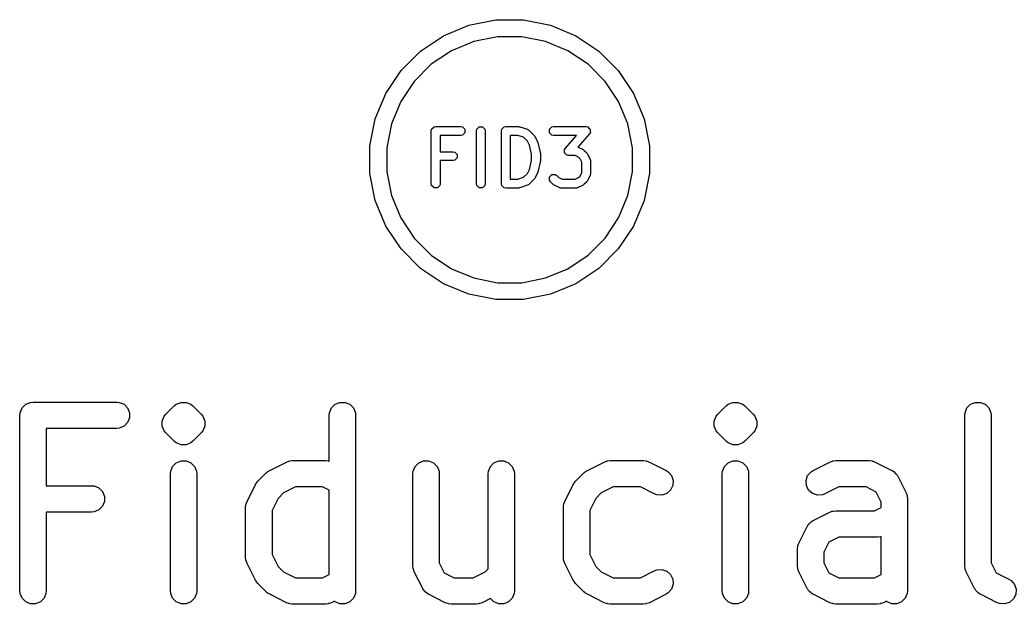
# Model space of a CAD drawing. Header units: inches. Extents: x 4.65 to 7.43, y -3.99 to -2.61.
# Drawn here: x 5.0082 to 5.2315, y -2.8586 to -2.7277 of the extents above; entities that cross this region are included whole.
import ezdxf

# ---------------------------------------------------------------- set-up
doc = ezdxf.new("R2010")
doc.units = ezdxf.units.IN
doc.header["$MEASUREMENT"] = 0
doc.layers.add('BLACK', color=250, linetype='CONTINUOUS')

msp = doc.modelspace()

# ---------------------------------------------------------------- linework, layer by layer
at = {"layer": 'BLACK', "linetype": 'CONTINUOUS'}
for p, q in [((5.10315, -2.73122), (5.10886, -2.72886)), ((5.10886, -2.72886), (5.11491, -2.72766)), ((5.11491, -2.72766), (5.12109, -2.72766)), ((5.12109, -2.72766), (5.12714, -2.72886)), ((5.12714, -2.72886), (5.13285, -2.73122)), ((5.09802, -2.73465), (5.10315, -2.73122)), ((5.11529, -2.73144), (5.10996, -2.7325)), ((5.12071, -2.73144), (5.11529, -2.73144)), ((5.12604, -2.7325), (5.12071, -2.73144)), ((5.13285, -2.73122), (5.13798, -2.73465)), ((5.10996, -2.7325), (5.10495, -2.73458)), ((5.13105, -2.73458), (5.12604, -2.7325)), ((5.09365, -2.73902), (5.09802, -2.73465)), ((5.10495, -2.73458), (5.10043, -2.73759)), ((5.13557, -2.73759), (5.13105, -2.73458)), ((5.13798, -2.73465), (5.14235, -2.73902)), ((5.10043, -2.73759), (5.09659, -2.74143)), ((5.13941, -2.74143), (5.13557, -2.73759)), ((5.09022, -2.74415), (5.09365, -2.73902)), ((5.14235, -2.73902), (5.14578, -2.74415)), ((5.09659, -2.74143), (5.09358, -2.74595)), ((5.14242, -2.74595), (5.13941, -2.74143)), ((5.08786, -2.74986), (5.09022, -2.74415)), ((5.14578, -2.74415), (5.14814, -2.74986)), ((5.09358, -2.74595), (5.0915, -2.75096)), ((5.1445, -2.75096), (5.14242, -2.74595)), ((5.08666, -2.75591), (5.08786, -2.74986)), ((5.0915, -2.75096), (5.09044, -2.75629)), ((5.1005, -2.75217), (5.10103, -2.75164)), ((5.10103, -2.75164), (5.10141, -2.75157)), ((5.10141, -2.75157), (5.10703, -2.75157)), ((5.10703, -2.75157), (5.10741, -2.75164)), ((5.10741, -2.75164), (5.10794, -2.75217)), ((5.11062, -2.75217), (5.11116, -2.75164)), ((5.11116, -2.75164), (5.11191, -2.75164)), ((5.11191, -2.75164), (5.11244, -2.75217)), ((5.11625, -2.75217), (5.11678, -2.75164)), ((5.11678, -2.75164), (5.11716, -2.75157)), ((5.11716, -2.75157), (5.11997, -2.75157)), ((5.11997, -2.75157), (5.12012, -2.7516)), ((5.12012, -2.7516), (5.12028, -2.75162)), ((5.12028, -2.75162), (5.12197, -2.75218)), ((5.12693, -2.75217), (5.12747, -2.75164)), ((5.12747, -2.75164), (5.12784, -2.75157)), ((5.12784, -2.75157), (5.13515, -2.75157)), ((5.13515, -2.75157), (5.13543, -2.75162)), ((5.13543, -2.75162), (5.13547, -2.75162)), ((5.13547, -2.75162), (5.13549, -2.75163)), ((5.13549, -2.75163), (5.13553, -2.75164)), ((5.13553, -2.75164), (5.13578, -2.75189)), ((5.14556, -2.75629), (5.1445, -2.75096)), ((5.14814, -2.74986), (5.14934, -2.75591)), ((5.10042, -2.75255), (5.1005, -2.75217)), ((5.10042, -2.76436), (5.10042, -2.75255)), ((5.10703, -2.75353), (5.10239, -2.75353)), ((5.10239, -2.75353), (5.10239, -2.75719)), ((5.10741, -2.75346), (5.10703, -2.75353)), ((5.10794, -2.75293), (5.10741, -2.75346)), ((5.10794, -2.75217), (5.10794, -2.75293)), ((5.11055, -2.75255), (5.11062, -2.75217)), ((5.11055, -2.76436), (5.11055, -2.75255)), ((5.11244, -2.75217), (5.11252, -2.75255)), ((5.11252, -2.75255), (5.11252, -2.76436)), ((5.11617, -2.75255), (5.11625, -2.75217)), ((5.11617, -2.76436), (5.11617, -2.75255)), ((5.11981, -2.75353), (5.11814, -2.75353)), ((5.11814, -2.75353), (5.11814, -2.76338)), ((5.12112, -2.75397), (5.11981, -2.75353)), ((5.12197, -2.75218), (5.12201, -2.7522)), ((5.12201, -2.7522), (5.12203, -2.7522)), ((5.12203, -2.7522), (5.12216, -2.75229)), ((5.12216, -2.75229), (5.1223, -2.75237)), ((5.1223, -2.75237), (5.12231, -2.75239)), ((5.12231, -2.75239), (5.12235, -2.75242)), ((5.12235, -2.75242), (5.12348, -2.75354)), ((5.12348, -2.75354), (5.12356, -2.75367)), ((5.12356, -2.75367), (5.12366, -2.7538)), ((5.12366, -2.7538), (5.12422, -2.75492)), ((5.12693, -2.75293), (5.12693, -2.75217)), ((5.12747, -2.75346), (5.12693, -2.75293)), ((5.12784, -2.75353), (5.12747, -2.75346)), ((5.13299, -2.75353), (5.12784, -2.75353)), ((5.13048, -2.7564), (5.13299, -2.75353)), ((5.13589, -2.7532), (5.1333, -2.75616)), ((5.13578, -2.75189), (5.13604, -2.75211)), ((5.13603, -2.75296), (5.13589, -2.7532)), ((5.13606, -2.75293), (5.13603, -2.75296)), ((5.13604, -2.75211), (5.13604, -2.75215)), ((5.13604, -2.75215), (5.13606, -2.75217)), ((5.13606, -2.75217), (5.13606, -2.75252)), ((5.13606, -2.75252), (5.13609, -2.75287)), ((5.13609, -2.75287), (5.13606, -2.75291)), ((5.13606, -2.75291), (5.13606, -2.75293)), ((5.08666, -2.75629), (5.08666, -2.75591)), ((5.12197, -2.75482), (5.12112, -2.75397)), ((5.12241, -2.75571), (5.12197, -2.75482)), ((5.12292, -2.75773), (5.12241, -2.75571)), ((5.12422, -2.75492), (5.12425, -2.75503)), ((5.12425, -2.75503), (5.1243, -2.75512)), ((5.1243, -2.75512), (5.12486, -2.75737)), ((5.1333, -2.75616), (5.13334, -2.75617)), ((5.13334, -2.75617), (5.13447, -2.75673)), ((5.14934, -2.75591), (5.14934, -2.76209)), ((5.08666, -2.76209), (5.08666, -2.75629)), ((5.09044, -2.75629), (5.09044, -2.76171)), ((5.10239, -2.75719), (5.10535, -2.75719)), ((5.10535, -2.75719), (5.10572, -2.75727)), ((5.10572, -2.75727), (5.10625, -2.7578)), ((5.10625, -2.7578), (5.10625, -2.75855)), ((5.12292, -2.75918), (5.12292, -2.75773)), ((5.12486, -2.75737), (5.12487, -2.75749)), ((5.12487, -2.75749), (5.12489, -2.75761)), ((5.12489, -2.75761), (5.12489, -2.7593)), ((5.13028, -2.75673), (5.13031, -2.75669)), ((5.13031, -2.75708), (5.13028, -2.75673)), ((5.13031, -2.75667), (5.13034, -2.75664)), ((5.13031, -2.75669), (5.13031, -2.75667)), ((5.13031, -2.75743), (5.13031, -2.75708)), ((5.13033, -2.75745), (5.13031, -2.75743)), ((5.13033, -2.75749), (5.13033, -2.75745)), ((5.1306, -2.75771), (5.13033, -2.75749)), ((5.13034, -2.75664), (5.13048, -2.7564)), ((5.13084, -2.75796), (5.1306, -2.75771)), ((5.13089, -2.75797), (5.13084, -2.75796)), ((5.1309, -2.75798), (5.13089, -2.75797)), ((5.13094, -2.75798), (5.1309, -2.75798)), ((5.13122, -2.75803), (5.13094, -2.75798)), ((5.13267, -2.75803), (5.13122, -2.75803)), ((5.13345, -2.75842), (5.13267, -2.75803)), ((5.13378, -2.75876), (5.13345, -2.75842)), ((5.13447, -2.75673), (5.13459, -2.75683)), ((5.13459, -2.75683), (5.13473, -2.75692)), ((5.13473, -2.75692), (5.13529, -2.75748)), ((5.13529, -2.75748), (5.13538, -2.75761)), ((5.13538, -2.75761), (5.13547, -2.75773)), ((5.13547, -2.75773), (5.13603, -2.75886)), ((5.14556, -2.76171), (5.14556, -2.75629)), ((5.10535, -2.75916), (5.10239, -2.75916)), ((5.10239, -2.75916), (5.10239, -2.76436)), ((5.10572, -2.75908), (5.10535, -2.75916)), ((5.10625, -2.75855), (5.10572, -2.75908)), ((5.12241, -2.76121), (5.12292, -2.75918)), ((5.12486, -2.75954), (5.1243, -2.76179)), ((5.12487, -2.75942), (5.12486, -2.75954)), ((5.12489, -2.7593), (5.12487, -2.75942)), ((5.13417, -2.75953), (5.13378, -2.75876)), ((5.13417, -2.76188), (5.13417, -2.75953)), ((5.13603, -2.75886), (5.13605, -2.75891)), ((5.13605, -2.75891), (5.13606, -2.75892)), ((5.13606, -2.75892), (5.13609, -2.75908)), ((5.13609, -2.75908), (5.13614, -2.75923)), ((5.13614, -2.75923), (5.13613, -2.75925)), ((5.13613, -2.75925), (5.13614, -2.7593)), ((5.13614, -2.7593), (5.13614, -2.76211)), ((5.08786, -2.76814), (5.08666, -2.76209)), ((5.09044, -2.76171), (5.0915, -2.76704)), ((5.12112, -2.76294), (5.12197, -2.76209)), ((5.12197, -2.76209), (5.12241, -2.76121)), ((5.12422, -2.76199), (5.12366, -2.76311)), ((5.12425, -2.76189), (5.12422, -2.76199)), ((5.1243, -2.76179), (5.12425, -2.76189)), ((5.12693, -2.76286), (5.12747, -2.76233)), ((5.12693, -2.76361), (5.12693, -2.76286)), ((5.12747, -2.76233), (5.12822, -2.76233)), ((5.12822, -2.76233), (5.12854, -2.76254)), ((5.12854, -2.76254), (5.12899, -2.76299)), ((5.13345, -2.76299), (5.13378, -2.76265)), ((5.13378, -2.76265), (5.13417, -2.76188)), ((5.13603, -2.76255), (5.13547, -2.76368)), ((5.13605, -2.7625), (5.13603, -2.76255)), ((5.13606, -2.76249), (5.13605, -2.7625)), ((5.13609, -2.76233), (5.13606, -2.76249)), ((5.13614, -2.76218), (5.13609, -2.76233)), ((5.13614, -2.76211), (5.13613, -2.76216)), ((5.13613, -2.76216), (5.13614, -2.76218)), ((5.1445, -2.76704), (5.14556, -2.76171)), ((5.14934, -2.76209), (5.14814, -2.76814)), ((5.1005, -2.76474), (5.10042, -2.76436)), ((5.10103, -2.76527), (5.1005, -2.76474)), ((5.10232, -2.76474), (5.10178, -2.76527)), ((5.10239, -2.76436), (5.10232, -2.76474)), ((5.11062, -2.76474), (5.11055, -2.76436)), ((5.11116, -2.76527), (5.11062, -2.76474)), ((5.11244, -2.76474), (5.11191, -2.76527)), ((5.11252, -2.76436), (5.11244, -2.76474)), ((5.11625, -2.76474), (5.11617, -2.76436)), ((5.11678, -2.76527), (5.11625, -2.76474)), ((5.11814, -2.76338), (5.11981, -2.76338)), ((5.11981, -2.76338), (5.12112, -2.76294)), ((5.12197, -2.76473), (5.12028, -2.7653)), ((5.12201, -2.76471), (5.12197, -2.76473)), ((5.12203, -2.76471), (5.12201, -2.76471)), ((5.12216, -2.76462), (5.12203, -2.76471)), ((5.1223, -2.76454), (5.12216, -2.76462)), ((5.12231, -2.76452), (5.1223, -2.76454)), ((5.12235, -2.7645), (5.12231, -2.76452)), ((5.12348, -2.76337), (5.12235, -2.7645)), ((5.12356, -2.76324), (5.12348, -2.76337)), ((5.12366, -2.76311), (5.12356, -2.76324)), ((5.12715, -2.76393), (5.12693, -2.76361)), ((5.12771, -2.7645), (5.12715, -2.76393)), ((5.12784, -2.76458), (5.12771, -2.7645)), ((5.12796, -2.76468), (5.12784, -2.76458)), ((5.12909, -2.76524), (5.12796, -2.76468)), ((5.12899, -2.76299), (5.12976, -2.76338)), ((5.12976, -2.76338), (5.13267, -2.76338)), ((5.13267, -2.76338), (5.13345, -2.76299)), ((5.13447, -2.76468), (5.13334, -2.76524)), ((5.13459, -2.76458), (5.13447, -2.76468)), ((5.13473, -2.7645), (5.13459, -2.76458)), ((5.13529, -2.76393), (5.13473, -2.7645)), ((5.13538, -2.7638), (5.13529, -2.76393)), ((5.13547, -2.76368), (5.13538, -2.7638)), ((5.0915, -2.76704), (5.09358, -2.77205)), ((5.10178, -2.76527), (5.10103, -2.76527)), ((5.11191, -2.76527), (5.11116, -2.76527)), ((5.11716, -2.76535), (5.11678, -2.76527)), ((5.11997, -2.76535), (5.11716, -2.76535)), ((5.12012, -2.76532), (5.11997, -2.76535)), ((5.12028, -2.7653), (5.12012, -2.76532)), ((5.12914, -2.76525), (5.12909, -2.76524)), ((5.12915, -2.76527), (5.12914, -2.76525)), ((5.12931, -2.7653), (5.12915, -2.76527)), ((5.12946, -2.76534), (5.12931, -2.7653)), ((5.12948, -2.76534), (5.12946, -2.76534)), ((5.12953, -2.76535), (5.12948, -2.76534)), ((5.1329, -2.76535), (5.12953, -2.76535)), ((5.13295, -2.76534), (5.1329, -2.76535)), ((5.13297, -2.76534), (5.13295, -2.76534)), ((5.13313, -2.7653), (5.13297, -2.76534)), ((5.13328, -2.76527), (5.13313, -2.7653)), ((5.1333, -2.76525), (5.13328, -2.76527)), ((5.13334, -2.76524), (5.1333, -2.76525)), ((5.14242, -2.77205), (5.1445, -2.76704)), ((5.09022, -2.77385), (5.08786, -2.76814)), ((5.14814, -2.76814), (5.14578, -2.77385)), ((5.09365, -2.77898), (5.09022, -2.77385)), ((5.09358, -2.77205), (5.09659, -2.77657)), ((5.13941, -2.77657), (5.14242, -2.77205)), ((5.14578, -2.77385), (5.14235, -2.77898)), ((5.09659, -2.77657), (5.10043, -2.78041)), ((5.13557, -2.78041), (5.13941, -2.77657)), ((5.09802, -2.78335), (5.09365, -2.77898)), ((5.10043, -2.78041), (5.10495, -2.78342)), ((5.13105, -2.78342), (5.13557, -2.78041)), ((5.14235, -2.77898), (5.13798, -2.78335)), ((5.10315, -2.78678), (5.09802, -2.78335)), ((5.10495, -2.78342), (5.10996, -2.7855)), ((5.12604, -2.7855), (5.13105, -2.78342)), ((5.13798, -2.78335), (5.13285, -2.78678)), ((5.10886, -2.78914), (5.10315, -2.78678)), ((5.10996, -2.7855), (5.11529, -2.78656)), ((5.11529, -2.78656), (5.12071, -2.78656)), ((5.12071, -2.78656), (5.12604, -2.7855)), ((5.13285, -2.78678), (5.12714, -2.78914)), ((5.11491, -2.79034), (5.10886, -2.78914)), ((5.12714, -2.78914), (5.12109, -2.79034)), ((5.12109, -2.79034), (5.11491, -2.79034)), ((5.00868, -2.81464), (5.0095, -2.81382)), ((5.0095, -2.81382), (5.01056, -2.81338)), ((5.01056, -2.81338), (5.01114, -2.81332)), ((5.01114, -2.81332), (5.02989, -2.81332)), ((5.02989, -2.81332), (5.03046, -2.81338)), ((5.03046, -2.81338), (5.03153, -2.81382)), ((5.03153, -2.81382), (5.03234, -2.81464)), ((5.04092, -2.81606), (5.0428, -2.81419)), ((5.0428, -2.81419), (5.04324, -2.81382)), ((5.04324, -2.81382), (5.04431, -2.81338)), ((5.04431, -2.81338), (5.04546, -2.81338)), ((5.04546, -2.81338), (5.04546, -2.81338)), ((5.04546, -2.81338), (5.04652, -2.81382)), ((5.04652, -2.81382), (5.04697, -2.81419)), ((5.04697, -2.81419), (5.04885, -2.81606)), ((5.07805, -2.81464), (5.07886, -2.81382)), ((5.07886, -2.81382), (5.07993, -2.81338)), ((5.07993, -2.81338), (5.08108, -2.81338)), ((5.08108, -2.81338), (5.08215, -2.81382)), ((5.08215, -2.81382), (5.08296, -2.81464)), ((5.16466, -2.81606), (5.16653, -2.81419)), ((5.16653, -2.81419), (5.16698, -2.81382)), ((5.16698, -2.81382), (5.16804, -2.81338)), ((5.16804, -2.81338), (5.16919, -2.81338)), ((5.16919, -2.81338), (5.16919, -2.81338)), ((5.16919, -2.81338), (5.17026, -2.81382)), ((5.17026, -2.81382), (5.17071, -2.81419)), ((5.17071, -2.81419), (5.17258, -2.81606)), ((5.22053, -2.81464), (5.22135, -2.81382)), ((5.22135, -2.81382), (5.22241, -2.81338)), ((5.22241, -2.81338), (5.22356, -2.81338)), ((5.22356, -2.81338), (5.22463, -2.81382)), ((5.22463, -2.81382), (5.22544, -2.81464)), ((5.00819, -2.81628), (5.00824, -2.8157)), ((5.00819, -2.85565), (5.00819, -2.81628)), ((5.00824, -2.8157), (5.00868, -2.81464)), ((5.03234, -2.81464), (5.03278, -2.8157)), ((5.03278, -2.8157), (5.03278, -2.81685)), ((5.04055, -2.81651), (5.04092, -2.81606)), ((5.04885, -2.81606), (5.04921, -2.81651)), ((5.07755, -2.81628), (5.07761, -2.8157)), ((5.07755, -2.82656), (5.07755, -2.81628)), ((5.07761, -2.8157), (5.07805, -2.81464)), ((5.08296, -2.81464), (5.0834, -2.8157)), ((5.0834, -2.8157), (5.08346, -2.81628)), ((5.08346, -2.81628), (5.08346, -2.85565)), ((5.16429, -2.81651), (5.16466, -2.81606)), ((5.17258, -2.81606), (5.17295, -2.81651)), ((5.22003, -2.81628), (5.22009, -2.8157)), ((5.22003, -2.85002), (5.22003, -2.81628)), ((5.22009, -2.8157), (5.22053, -2.81464)), ((5.22544, -2.81464), (5.22588, -2.8157)), ((5.22588, -2.8157), (5.22594, -2.81628)), ((5.22594, -2.81628), (5.22594, -2.84933)), ((5.03153, -2.81873), (5.03046, -2.81917)), ((5.03234, -2.81792), (5.03153, -2.81873)), ((5.03278, -2.81685), (5.03234, -2.81792)), ((5.04011, -2.81758), (5.04055, -2.81651)), ((5.04011, -2.81873), (5.04011, -2.81758)), ((5.04055, -2.81979), (5.04011, -2.81873)), ((5.04921, -2.81651), (5.04936, -2.81685)), ((5.04965, -2.81873), (5.04921, -2.81979)), ((5.04936, -2.81685), (5.04965, -2.81758)), ((5.04965, -2.81758), (5.04965, -2.81873)), ((5.16385, -2.81758), (5.16429, -2.81651)), ((5.16385, -2.81873), (5.16385, -2.81758)), ((5.16429, -2.81979), (5.16385, -2.81873)), ((5.17295, -2.81651), (5.17309, -2.81685)), ((5.17339, -2.81873), (5.17295, -2.81979)), ((5.17309, -2.81685), (5.17339, -2.81758)), ((5.17339, -2.81758), (5.17339, -2.81873)), ((5.02989, -2.81923), (5.01409, -2.81923)), ((5.01409, -2.81923), (5.01409, -2.83207)), ((5.03046, -2.81917), (5.02989, -2.81923)), ((5.04092, -2.82024), (5.04055, -2.81979)), ((5.0428, -2.82211), (5.04092, -2.82024)), ((5.04885, -2.82024), (5.04697, -2.82211)), ((5.04921, -2.81979), (5.04885, -2.82024)), ((5.16466, -2.82024), (5.16429, -2.81979)), ((5.16653, -2.82211), (5.16466, -2.82024)), ((5.17258, -2.82024), (5.17071, -2.82211)), ((5.17295, -2.81979), (5.17258, -2.82024)), ((5.04324, -2.82248), (5.0428, -2.82211)), ((5.04431, -2.82292), (5.04324, -2.82248)), ((5.04546, -2.82292), (5.04431, -2.82292)), ((5.04431, -2.82292), (5.04431, -2.82292)), ((5.04652, -2.82248), (5.04546, -2.82292)), ((5.04546, -2.82292), (5.04546, -2.82292)), ((5.04697, -2.82211), (5.04652, -2.82248)), ((5.16698, -2.82248), (5.16653, -2.82211)), ((5.16804, -2.82292), (5.16698, -2.82248)), ((5.16919, -2.82292), (5.16804, -2.82292)), ((5.16804, -2.82292), (5.16804, -2.82292)), ((5.17026, -2.82248), (5.16919, -2.82292)), ((5.16919, -2.82292), (5.16919, -2.82292)), ((5.17071, -2.82211), (5.17026, -2.82248)), ((5.04243, -2.82776), (5.04324, -2.82694)), ((5.04324, -2.82694), (5.04431, -2.8265)), ((5.04431, -2.8265), (5.04546, -2.8265)), ((5.04546, -2.8265), (5.04652, -2.82694)), ((5.04652, -2.82694), (5.04734, -2.82776)), ((5.06419, -2.82863), (5.06794, -2.82676)), ((5.06794, -2.82676), (5.06848, -2.82655)), ((5.06848, -2.82655), (5.06858, -2.82654)), ((5.06858, -2.82654), (5.06868, -2.8265)), ((5.06868, -2.8265), (5.06926, -2.82645)), ((5.06926, -2.82645), (5.07676, -2.82645)), ((5.07676, -2.82645), (5.07733, -2.8265)), ((5.07733, -2.8265), (5.07743, -2.82654)), ((5.07743, -2.82654), (5.07754, -2.82655)), ((5.07754, -2.82655), (5.07755, -2.82656)), ((5.0968, -2.82776), (5.09761, -2.82694)), ((5.09761, -2.82694), (5.09868, -2.8265)), ((5.09868, -2.8265), (5.09983, -2.8265)), ((5.09983, -2.8265), (5.10089, -2.82694)), ((5.10089, -2.82694), (5.10171, -2.82776)), ((5.11367, -2.82776), (5.11448, -2.82694)), ((5.11448, -2.82694), (5.11555, -2.8265)), ((5.11555, -2.8265), (5.1167, -2.8265)), ((5.1167, -2.8265), (5.11777, -2.82694)), ((5.11777, -2.82694), (5.11858, -2.82776)), ((5.13543, -2.82863), (5.13918, -2.82676)), ((5.13918, -2.82676), (5.13972, -2.82655)), ((5.13972, -2.82655), (5.13982, -2.82654)), ((5.13982, -2.82654), (5.13992, -2.8265)), ((5.13992, -2.8265), (5.1405, -2.82645)), ((5.1405, -2.82645), (5.148, -2.82645)), ((5.148, -2.82645), (5.14857, -2.8265)), ((5.14857, -2.8265), (5.14867, -2.82654)), ((5.14867, -2.82654), (5.14878, -2.82655)), ((5.14878, -2.82655), (5.14932, -2.82676)), ((5.14932, -2.82676), (5.15307, -2.82863)), ((5.16616, -2.82776), (5.16698, -2.82694)), ((5.16698, -2.82694), (5.16804, -2.8265)), ((5.16804, -2.8265), (5.16919, -2.8265)), ((5.16919, -2.8265), (5.17026, -2.82694)), ((5.17026, -2.82694), (5.17107, -2.82776)), ((5.18605, -2.82863), (5.1898, -2.82676)), ((5.1898, -2.82676), (5.19034, -2.82655)), ((5.19034, -2.82655), (5.19044, -2.82654)), ((5.19044, -2.82654), (5.19054, -2.8265)), ((5.19054, -2.8265), (5.19112, -2.82645)), ((5.19112, -2.82645), (5.19861, -2.82645)), ((5.19861, -2.82645), (5.19919, -2.8265)), ((5.19919, -2.8265), (5.19929, -2.82654)), ((5.19929, -2.82654), (5.19939, -2.82655)), ((5.19939, -2.82655), (5.19994, -2.82676)), ((5.19994, -2.82676), (5.20368, -2.82863)), ((5.04193, -2.8294), (5.04199, -2.82882)), ((5.04193, -2.85565), (5.04193, -2.8294)), ((5.04199, -2.82882), (5.04243, -2.82776)), ((5.04734, -2.82776), (5.04778, -2.82882)), ((5.04778, -2.82882), (5.04784, -2.8294)), ((5.04784, -2.8294), (5.04784, -2.85565)), ((5.06154, -2.83106), (5.06342, -2.82919)), ((5.06342, -2.82919), (5.06364, -2.829)), ((5.06364, -2.829), (5.0637, -2.82894)), ((5.0637, -2.82894), (5.06379, -2.82889)), ((5.06379, -2.82889), (5.06387, -2.82882)), ((5.06387, -2.82882), (5.06394, -2.82879)), ((5.06394, -2.82879), (5.06419, -2.82863)), ((5.0963, -2.8294), (5.09636, -2.82882)), ((5.0963, -2.85002), (5.0963, -2.8294)), ((5.09636, -2.82882), (5.0968, -2.82776)), ((5.10171, -2.82776), (5.10215, -2.82882)), ((5.10215, -2.82882), (5.10221, -2.8294)), ((5.10221, -2.8294), (5.10221, -2.84933)), ((5.11317, -2.8294), (5.11323, -2.82882)), ((5.11317, -2.85067), (5.11317, -2.8294)), ((5.11323, -2.82882), (5.11367, -2.82776)), ((5.11858, -2.82776), (5.11902, -2.82882)), ((5.11902, -2.82882), (5.11908, -2.8294)), ((5.11908, -2.8294), (5.11908, -2.85565)), ((5.13278, -2.83106), (5.13466, -2.82919)), ((5.13466, -2.82919), (5.13489, -2.829)), ((5.13489, -2.829), (5.13494, -2.82894)), ((5.13494, -2.82894), (5.13503, -2.82889)), ((5.13503, -2.82889), (5.13511, -2.82882)), ((5.13511, -2.82882), (5.13518, -2.82879)), ((5.13518, -2.82879), (5.13543, -2.82863)), ((5.15307, -2.82863), (5.15356, -2.82894)), ((5.15356, -2.82894), (5.15431, -2.82981)), ((5.15431, -2.82981), (5.15468, -2.83091)), ((5.16567, -2.8294), (5.16572, -2.82882)), ((5.16567, -2.85565), (5.16567, -2.8294)), ((5.16572, -2.82882), (5.16616, -2.82776)), ((5.17107, -2.82776), (5.17151, -2.82882)), ((5.17151, -2.82882), (5.17157, -2.8294)), ((5.17157, -2.8294), (5.17157, -2.85565)), ((5.18444, -2.83091), (5.1848, -2.82981)), ((5.1848, -2.82981), (5.18556, -2.82894)), ((5.18556, -2.82894), (5.18605, -2.82863)), ((5.20368, -2.82863), (5.20378, -2.82869)), ((5.20378, -2.82869), (5.20383, -2.82871)), ((5.20383, -2.82871), (5.20388, -2.82876)), ((5.20388, -2.82876), (5.20417, -2.82894)), ((5.20417, -2.82894), (5.20442, -2.82922)), ((5.20442, -2.82922), (5.2047, -2.82946)), ((5.2047, -2.82946), (5.20488, -2.82976)), ((5.20488, -2.82976), (5.20493, -2.82981)), ((5.20493, -2.82981), (5.20494, -2.82986)), ((5.20494, -2.82986), (5.20501, -2.82995)), ((5.01409, -2.83207), (5.02426, -2.83207)), ((5.02426, -2.83207), (5.02484, -2.83213)), ((5.02484, -2.83213), (5.0259, -2.83257)), ((5.05912, -2.83558), (5.06099, -2.83183)), ((5.06099, -2.83183), (5.06115, -2.83158)), ((5.06115, -2.83158), (5.06118, -2.83151)), ((5.06118, -2.83151), (5.06124, -2.83143)), ((5.06124, -2.83143), (5.0613, -2.83134)), ((5.0613, -2.83134), (5.06136, -2.83129)), ((5.06136, -2.83129), (5.06154, -2.83106)), ((5.13036, -2.83558), (5.13223, -2.83183)), ((5.13223, -2.83183), (5.13239, -2.83158)), ((5.13239, -2.83158), (5.13242, -2.83151)), ((5.13242, -2.83151), (5.13248, -2.83143)), ((5.13248, -2.83143), (5.13254, -2.83134)), ((5.13254, -2.83134), (5.1326, -2.83129)), ((5.1326, -2.83129), (5.13278, -2.83106)), ((5.15459, -2.83205), (5.15408, -2.83308)), ((5.15468, -2.83091), (5.15459, -2.83205)), ((5.18452, -2.83205), (5.18444, -2.83091)), ((5.18503, -2.83308), (5.18452, -2.83205)), ((5.20501, -2.82995), (5.20688, -2.8337)), ((5.0259, -2.83257), (5.02672, -2.83338)), ((5.02672, -2.83338), (5.02716, -2.83445)), ((5.06726, -2.8337), (5.06606, -2.8349)), ((5.06995, -2.83235), (5.06726, -2.8337)), ((5.07606, -2.83235), (5.06995, -2.83235)), ((5.07755, -2.8331), (5.07606, -2.83235)), ((5.07755, -2.85195), (5.07755, -2.8331)), ((5.1385, -2.8337), (5.1373, -2.8349)), ((5.14119, -2.83235), (5.1385, -2.8337)), ((5.1473, -2.83235), (5.14119, -2.83235)), ((5.15043, -2.83392), (5.1473, -2.83235)), ((5.15097, -2.83412), (5.15043, -2.83392)), ((5.15212, -2.8342), (5.15097, -2.83412)), ((5.15321, -2.83384), (5.15212, -2.8342)), ((5.15408, -2.83308), (5.15321, -2.83384)), ((5.1859, -2.83384), (5.18503, -2.83308)), ((5.187, -2.8342), (5.1859, -2.83384)), ((5.18815, -2.83412), (5.187, -2.8342)), ((5.18869, -2.83392), (5.18815, -2.83412)), ((5.19181, -2.83235), (5.18869, -2.83392)), ((5.19792, -2.83235), (5.19181, -2.83235)), ((5.20016, -2.83348), (5.19792, -2.83235)), ((5.20129, -2.83572), (5.20016, -2.83348)), ((5.20688, -2.8337), (5.20709, -2.83424)), ((5.20709, -2.83424), (5.20709, -2.83435)), ((5.20709, -2.83435), (5.20714, -2.83445)), ((5.02716, -2.8356), (5.02672, -2.83666)), ((5.02716, -2.83445), (5.02716, -2.8356)), ((5.0588, -2.8369), (5.05886, -2.83632)), ((5.05886, -2.83632), (5.0589, -2.83622)), ((5.0589, -2.83622), (5.05891, -2.83612)), ((5.05891, -2.83612), (5.05912, -2.83558)), ((5.06606, -2.8349), (5.06471, -2.8376)), ((5.13005, -2.8369), (5.1301, -2.83632)), ((5.1301, -2.83632), (5.13014, -2.83622)), ((5.13014, -2.83622), (5.13015, -2.83612)), ((5.13015, -2.83612), (5.13036, -2.83558)), ((5.1373, -2.8349), (5.13595, -2.8376)), ((5.20129, -2.83695), (5.20129, -2.83572)), ((5.20714, -2.83445), (5.20719, -2.83502)), ((5.20719, -2.83502), (5.20719, -2.85565)), ((5.02426, -2.83798), (5.01409, -2.83798)), ((5.01409, -2.83798), (5.01409, -2.85565)), ((5.02484, -2.83792), (5.02426, -2.83798)), ((5.0259, -2.83748), (5.02484, -2.83792)), ((5.02672, -2.83666), (5.0259, -2.83748)), ((5.0588, -2.84815), (5.0588, -2.8369)), ((5.06471, -2.8376), (5.06471, -2.84745)), ((5.13005, -2.84815), (5.13005, -2.8369)), ((5.13595, -2.8376), (5.13595, -2.84745)), ((5.18605, -2.83988), (5.1898, -2.83801)), ((5.1898, -2.83801), (5.19034, -2.8378)), ((5.19034, -2.8378), (5.19044, -2.83779)), ((5.19044, -2.83779), (5.19054, -2.83775)), ((5.19054, -2.83775), (5.19112, -2.8377)), ((5.19112, -2.8377), (5.19979, -2.8377)), ((5.19979, -2.8377), (5.20129, -2.83695)), ((5.18479, -2.84111), (5.1848, -2.84106)), ((5.1848, -2.84106), (5.18485, -2.841)), ((5.18485, -2.841), (5.18503, -2.84071)), ((5.18503, -2.84071), (5.18531, -2.84047)), ((5.18531, -2.84047), (5.18556, -2.84019)), ((5.18556, -2.84019), (5.18585, -2.84001)), ((5.18585, -2.84001), (5.1859, -2.83996)), ((5.1859, -2.83996), (5.18595, -2.83994)), ((5.18595, -2.83994), (5.18605, -2.83988)), ((5.18285, -2.84495), (5.18473, -2.8412)), ((5.18473, -2.8412), (5.18479, -2.84111)), ((5.18264, -2.84549), (5.18285, -2.84495)), ((5.18264, -2.8456), (5.18264, -2.84549)), ((5.18957, -2.84472), (5.18844, -2.84697)), ((5.19181, -2.8436), (5.18957, -2.84472)), ((5.20049, -2.8436), (5.19181, -2.8436)), ((5.20107, -2.84354), (5.20049, -2.8436)), ((5.20116, -2.8435), (5.20107, -2.84354)), ((5.20127, -2.8435), (5.20116, -2.8435)), ((5.20129, -2.84349), (5.20127, -2.8435)), ((5.20129, -2.85195), (5.20129, -2.84349)), ((5.06471, -2.84745), (5.06606, -2.85015)), ((5.13595, -2.84745), (5.1373, -2.85015)), ((5.18254, -2.84627), (5.1826, -2.8457)), ((5.18254, -2.85002), (5.18254, -2.84627)), ((5.1826, -2.8457), (5.18264, -2.8456)), ((5.18844, -2.84697), (5.18844, -2.84933)), ((5.05886, -2.84872), (5.0588, -2.84815)), ((5.0589, -2.84882), (5.05886, -2.84872)), ((5.05891, -2.84893), (5.0589, -2.84882)), ((5.05912, -2.84947), (5.05891, -2.84893)), ((5.06099, -2.85322), (5.05912, -2.84947)), ((5.10221, -2.84933), (5.10333, -2.85157)), ((5.1301, -2.84872), (5.13005, -2.84815)), ((5.13014, -2.84882), (5.1301, -2.84872)), ((5.13015, -2.84893), (5.13014, -2.84882)), ((5.13036, -2.84947), (5.13015, -2.84893)), ((5.13223, -2.85322), (5.13036, -2.84947)), ((5.18844, -2.84933), (5.18957, -2.85157)), ((5.22594, -2.84933), (5.22706, -2.85157)), ((5.06606, -2.85015), (5.06726, -2.85134)), ((5.06726, -2.85134), (5.06995, -2.85269)), ((5.07606, -2.85269), (5.07755, -2.85195)), ((5.09636, -2.8506), (5.0963, -2.85002)), ((5.0964, -2.8507), (5.09636, -2.8506)), ((5.0964, -2.8508), (5.0964, -2.8507)), ((5.09661, -2.85134), (5.0964, -2.8508)), ((5.09849, -2.85509), (5.09661, -2.85134)), ((5.10333, -2.85157), (5.10557, -2.85269)), ((5.1098, -2.85269), (5.1125, -2.85134)), ((5.1125, -2.85134), (5.11317, -2.85067)), ((5.1373, -2.85015), (5.1385, -2.85134)), ((5.1385, -2.85134), (5.14119, -2.85269)), ((5.1473, -2.85269), (5.15043, -2.85113)), ((5.15043, -2.85113), (5.15097, -2.85092)), ((5.15097, -2.85092), (5.15212, -2.85084)), ((5.15212, -2.85084), (5.15321, -2.85121)), ((5.15321, -2.85121), (5.15408, -2.85196)), ((5.15408, -2.85196), (5.15459, -2.85299)), ((5.1826, -2.8506), (5.18254, -2.85002)), ((5.18264, -2.8507), (5.1826, -2.8506)), ((5.18264, -2.8508), (5.18264, -2.8507)), ((5.18285, -2.85134), (5.18264, -2.8508)), ((5.18473, -2.85509), (5.18285, -2.85134)), ((5.18957, -2.85157), (5.19181, -2.85269)), ((5.19979, -2.85269), (5.20129, -2.85195)), ((5.22009, -2.8506), (5.22003, -2.85002)), ((5.22013, -2.8507), (5.22009, -2.8506)), ((5.22014, -2.8508), (5.22013, -2.8507)), ((5.22035, -2.85134), (5.22014, -2.8508)), ((5.22222, -2.85509), (5.22035, -2.85134)), ((5.22706, -2.85157), (5.22993, -2.85301)), ((5.06115, -2.85347), (5.06099, -2.85322)), ((5.06118, -2.85354), (5.06115, -2.85347)), ((5.06124, -2.85362), (5.06118, -2.85354)), ((5.0613, -2.85371), (5.06124, -2.85362)), ((5.06136, -2.85376), (5.0613, -2.85371)), ((5.06154, -2.85398), (5.06136, -2.85376)), ((5.06342, -2.85586), (5.06154, -2.85398)), ((5.06995, -2.85269), (5.07606, -2.85269)), ((5.10557, -2.85269), (5.1098, -2.85269)), ((5.13239, -2.85347), (5.13223, -2.85322)), ((5.13242, -2.85354), (5.13239, -2.85347)), ((5.13248, -2.85362), (5.13242, -2.85354)), ((5.13254, -2.85371), (5.13248, -2.85362)), ((5.1326, -2.85376), (5.13254, -2.85371)), ((5.13278, -2.85398), (5.1326, -2.85376)), ((5.13466, -2.85586), (5.13278, -2.85398)), ((5.14119, -2.85269), (5.1473, -2.85269)), ((5.15468, -2.85414), (5.15431, -2.85523)), ((5.15459, -2.85299), (5.15468, -2.85414)), ((5.19181, -2.85269), (5.19979, -2.85269)), ((5.22993, -2.85301), (5.23042, -2.85331)), ((5.23042, -2.85331), (5.23118, -2.85418)), ((5.23118, -2.85418), (5.23154, -2.85528)), ((5.00824, -2.85622), (5.00819, -2.85565)), ((5.00868, -2.85729), (5.00824, -2.85622)), ((5.01403, -2.85622), (5.01359, -2.85729)), ((5.01409, -2.85565), (5.01403, -2.85622)), ((5.04199, -2.85622), (5.04193, -2.85565)), ((5.04243, -2.85729), (5.04199, -2.85622)), ((5.04778, -2.85622), (5.04734, -2.85729)), ((5.04784, -2.85565), (5.04778, -2.85622)), ((5.06364, -2.85605), (5.06342, -2.85586)), ((5.0637, -2.8561), (5.06364, -2.85605)), ((5.06379, -2.85616), (5.0637, -2.8561)), ((5.06387, -2.85623), (5.06379, -2.85616)), ((5.06394, -2.85626), (5.06387, -2.85623)), ((5.06419, -2.85641), (5.06394, -2.85626)), ((5.06794, -2.85829), (5.06419, -2.85641)), ((5.0834, -2.85622), (5.08296, -2.85729)), ((5.08346, -2.85565), (5.0834, -2.85622)), ((5.09855, -2.85519), (5.09849, -2.85509)), ((5.09856, -2.85523), (5.09855, -2.85519)), ((5.09861, -2.85529), (5.09856, -2.85523)), ((5.09879, -2.85558), (5.09861, -2.85529)), ((5.09907, -2.85582), (5.09879, -2.85558)), ((5.09932, -2.8561), (5.09907, -2.85582)), ((5.09961, -2.85629), (5.09932, -2.8561)), ((5.09966, -2.85634), (5.09961, -2.85629)), ((5.09971, -2.85635), (5.09966, -2.85634)), ((5.09981, -2.85641), (5.09971, -2.85635)), ((5.10356, -2.85829), (5.09981, -2.85641)), ((5.11902, -2.85622), (5.11858, -2.85729)), ((5.11908, -2.85565), (5.11902, -2.85622)), ((5.13489, -2.85605), (5.13466, -2.85586)), ((5.13494, -2.8561), (5.13489, -2.85605)), ((5.13503, -2.85616), (5.13494, -2.8561)), ((5.13511, -2.85623), (5.13503, -2.85616)), ((5.13518, -2.85626), (5.13511, -2.85623)), ((5.13543, -2.85641), (5.13518, -2.85626)), ((5.13918, -2.85829), (5.13543, -2.85641)), ((5.15307, -2.85641), (5.14932, -2.85829)), ((5.15356, -2.8561), (5.15307, -2.85641)), ((5.15431, -2.85523), (5.15356, -2.8561)), ((5.16572, -2.85622), (5.16567, -2.85565)), ((5.16616, -2.85729), (5.16572, -2.85622)), ((5.17151, -2.85622), (5.17107, -2.85729)), ((5.17157, -2.85565), (5.17151, -2.85622)), ((5.18479, -2.85519), (5.18473, -2.85509)), ((5.1848, -2.85523), (5.18479, -2.85519)), ((5.18485, -2.85529), (5.1848, -2.85523)), ((5.18503, -2.85558), (5.18485, -2.85529)), ((5.18531, -2.85582), (5.18503, -2.85558)), ((5.18556, -2.8561), (5.18531, -2.85582)), ((5.18585, -2.85629), (5.18556, -2.8561)), ((5.1859, -2.85634), (5.18585, -2.85629)), ((5.18595, -2.85635), (5.1859, -2.85634)), ((5.18605, -2.85641), (5.18595, -2.85635)), ((5.1898, -2.85829), (5.18605, -2.85641)), ((5.20714, -2.85622), (5.20669, -2.85729)), ((5.20719, -2.85565), (5.20714, -2.85622)), ((5.22228, -2.85519), (5.22222, -2.85509)), ((5.2223, -2.85523), (5.22228, -2.85519)), ((5.22235, -2.85529), (5.2223, -2.85523)), ((5.22253, -2.85558), (5.22235, -2.85529)), ((5.22281, -2.85582), (5.22253, -2.85558)), ((5.22305, -2.8561), (5.22281, -2.85582)), ((5.22334, -2.85629), (5.22305, -2.8561)), ((5.2234, -2.85634), (5.22334, -2.85629)), ((5.22344, -2.85635), (5.2234, -2.85634)), ((5.22354, -2.85641), (5.22344, -2.85635)), ((5.22729, -2.85829), (5.22354, -2.85641)), ((5.23146, -2.85643), (5.23094, -2.85746)), ((5.23154, -2.85528), (5.23146, -2.85643)), ((5.0095, -2.8581), (5.00868, -2.85729)), ((5.01056, -2.85854), (5.0095, -2.8581)), ((5.01171, -2.85854), (5.01056, -2.85854)), ((5.01278, -2.8581), (5.01171, -2.85854)), ((5.01359, -2.85729), (5.01278, -2.8581)), ((5.04324, -2.8581), (5.04243, -2.85729)), ((5.04431, -2.85854), (5.04324, -2.8581)), ((5.04546, -2.85854), (5.04431, -2.85854)), ((5.04652, -2.8581), (5.04546, -2.85854)), ((5.04734, -2.85729), (5.04652, -2.8581)), ((5.06848, -2.85849), (5.06794, -2.85829)), ((5.06858, -2.8585), (5.06848, -2.85849)), ((5.06868, -2.85854), (5.06858, -2.8585)), ((5.06926, -2.8586), (5.06868, -2.85854)), ((5.07676, -2.8586), (5.06926, -2.8586)), ((5.07733, -2.85854), (5.07676, -2.8586)), ((5.07743, -2.8585), (5.07733, -2.85854)), ((5.07754, -2.85849), (5.07743, -2.8585)), ((5.07808, -2.85829), (5.07754, -2.85849)), ((5.07873, -2.85796), (5.07808, -2.85829)), ((5.07886, -2.8581), (5.07873, -2.85796)), ((5.07993, -2.85854), (5.07886, -2.8581)), ((5.08108, -2.85854), (5.07993, -2.85854)), ((5.08215, -2.8581), (5.08108, -2.85854)), ((5.08296, -2.85729), (5.08215, -2.8581)), ((5.1041, -2.85849), (5.10356, -2.85829)), ((5.1042, -2.8585), (5.1041, -2.85849)), ((5.1043, -2.85854), (5.1042, -2.8585)), ((5.10488, -2.8586), (5.1043, -2.85854)), ((5.1105, -2.8586), (5.10488, -2.8586)), ((5.11108, -2.85854), (5.1105, -2.8586)), ((5.11117, -2.8585), (5.11108, -2.85854)), ((5.11128, -2.85849), (5.11117, -2.8585)), ((5.11182, -2.85829), (5.11128, -2.85849)), ((5.11372, -2.85734), (5.11182, -2.85829)), ((5.11448, -2.8581), (5.11372, -2.85734)), ((5.11555, -2.85854), (5.11448, -2.8581)), ((5.1167, -2.85854), (5.11555, -2.85854)), ((5.11777, -2.8581), (5.1167, -2.85854)), ((5.11858, -2.85729), (5.11777, -2.8581)), ((5.13972, -2.85849), (5.13918, -2.85829)), ((5.13982, -2.8585), (5.13972, -2.85849)), ((5.13992, -2.85854), (5.13982, -2.8585)), ((5.1405, -2.8586), (5.13992, -2.85854)), ((5.148, -2.8586), (5.1405, -2.8586)), ((5.14857, -2.85854), (5.148, -2.8586)), ((5.14867, -2.8585), (5.14857, -2.85854)), ((5.14878, -2.85849), (5.14867, -2.8585)), ((5.14932, -2.85829), (5.14878, -2.85849)), ((5.16698, -2.8581), (5.16616, -2.85729)), ((5.16804, -2.85854), (5.16698, -2.8581)), ((5.16919, -2.85854), (5.16804, -2.85854)), ((5.17026, -2.8581), (5.16919, -2.85854)), ((5.17107, -2.85729), (5.17026, -2.8581)), ((5.19034, -2.85849), (5.1898, -2.85829)), ((5.19044, -2.8585), (5.19034, -2.85849)), ((5.19054, -2.85854), (5.19044, -2.8585)), ((5.19112, -2.8586), (5.19054, -2.85854)), ((5.20049, -2.8586), (5.19112, -2.8586)), ((5.20107, -2.85854), (5.20049, -2.8586)), ((5.20116, -2.8585), (5.20107, -2.85854)), ((5.20127, -2.85849), (5.20116, -2.8585)), ((5.20181, -2.85829), (5.20127, -2.85849)), ((5.20246, -2.85796), (5.20181, -2.85829)), ((5.2026, -2.8581), (5.20246, -2.85796)), ((5.20366, -2.85854), (5.2026, -2.8581)), ((5.20482, -2.85854), (5.20366, -2.85854)), ((5.20588, -2.8581), (5.20482, -2.85854)), ((5.20669, -2.85729), (5.20588, -2.8581)), ((5.22783, -2.85849), (5.22729, -2.85829)), ((5.22898, -2.85858), (5.22783, -2.85849)), ((5.23007, -2.85821), (5.22898, -2.85858)), ((5.23094, -2.85746), (5.23007, -2.85821))]:
    msp.add_line(p, q, dxfattribs=at)

doc.saveas('drawing.dxf')
